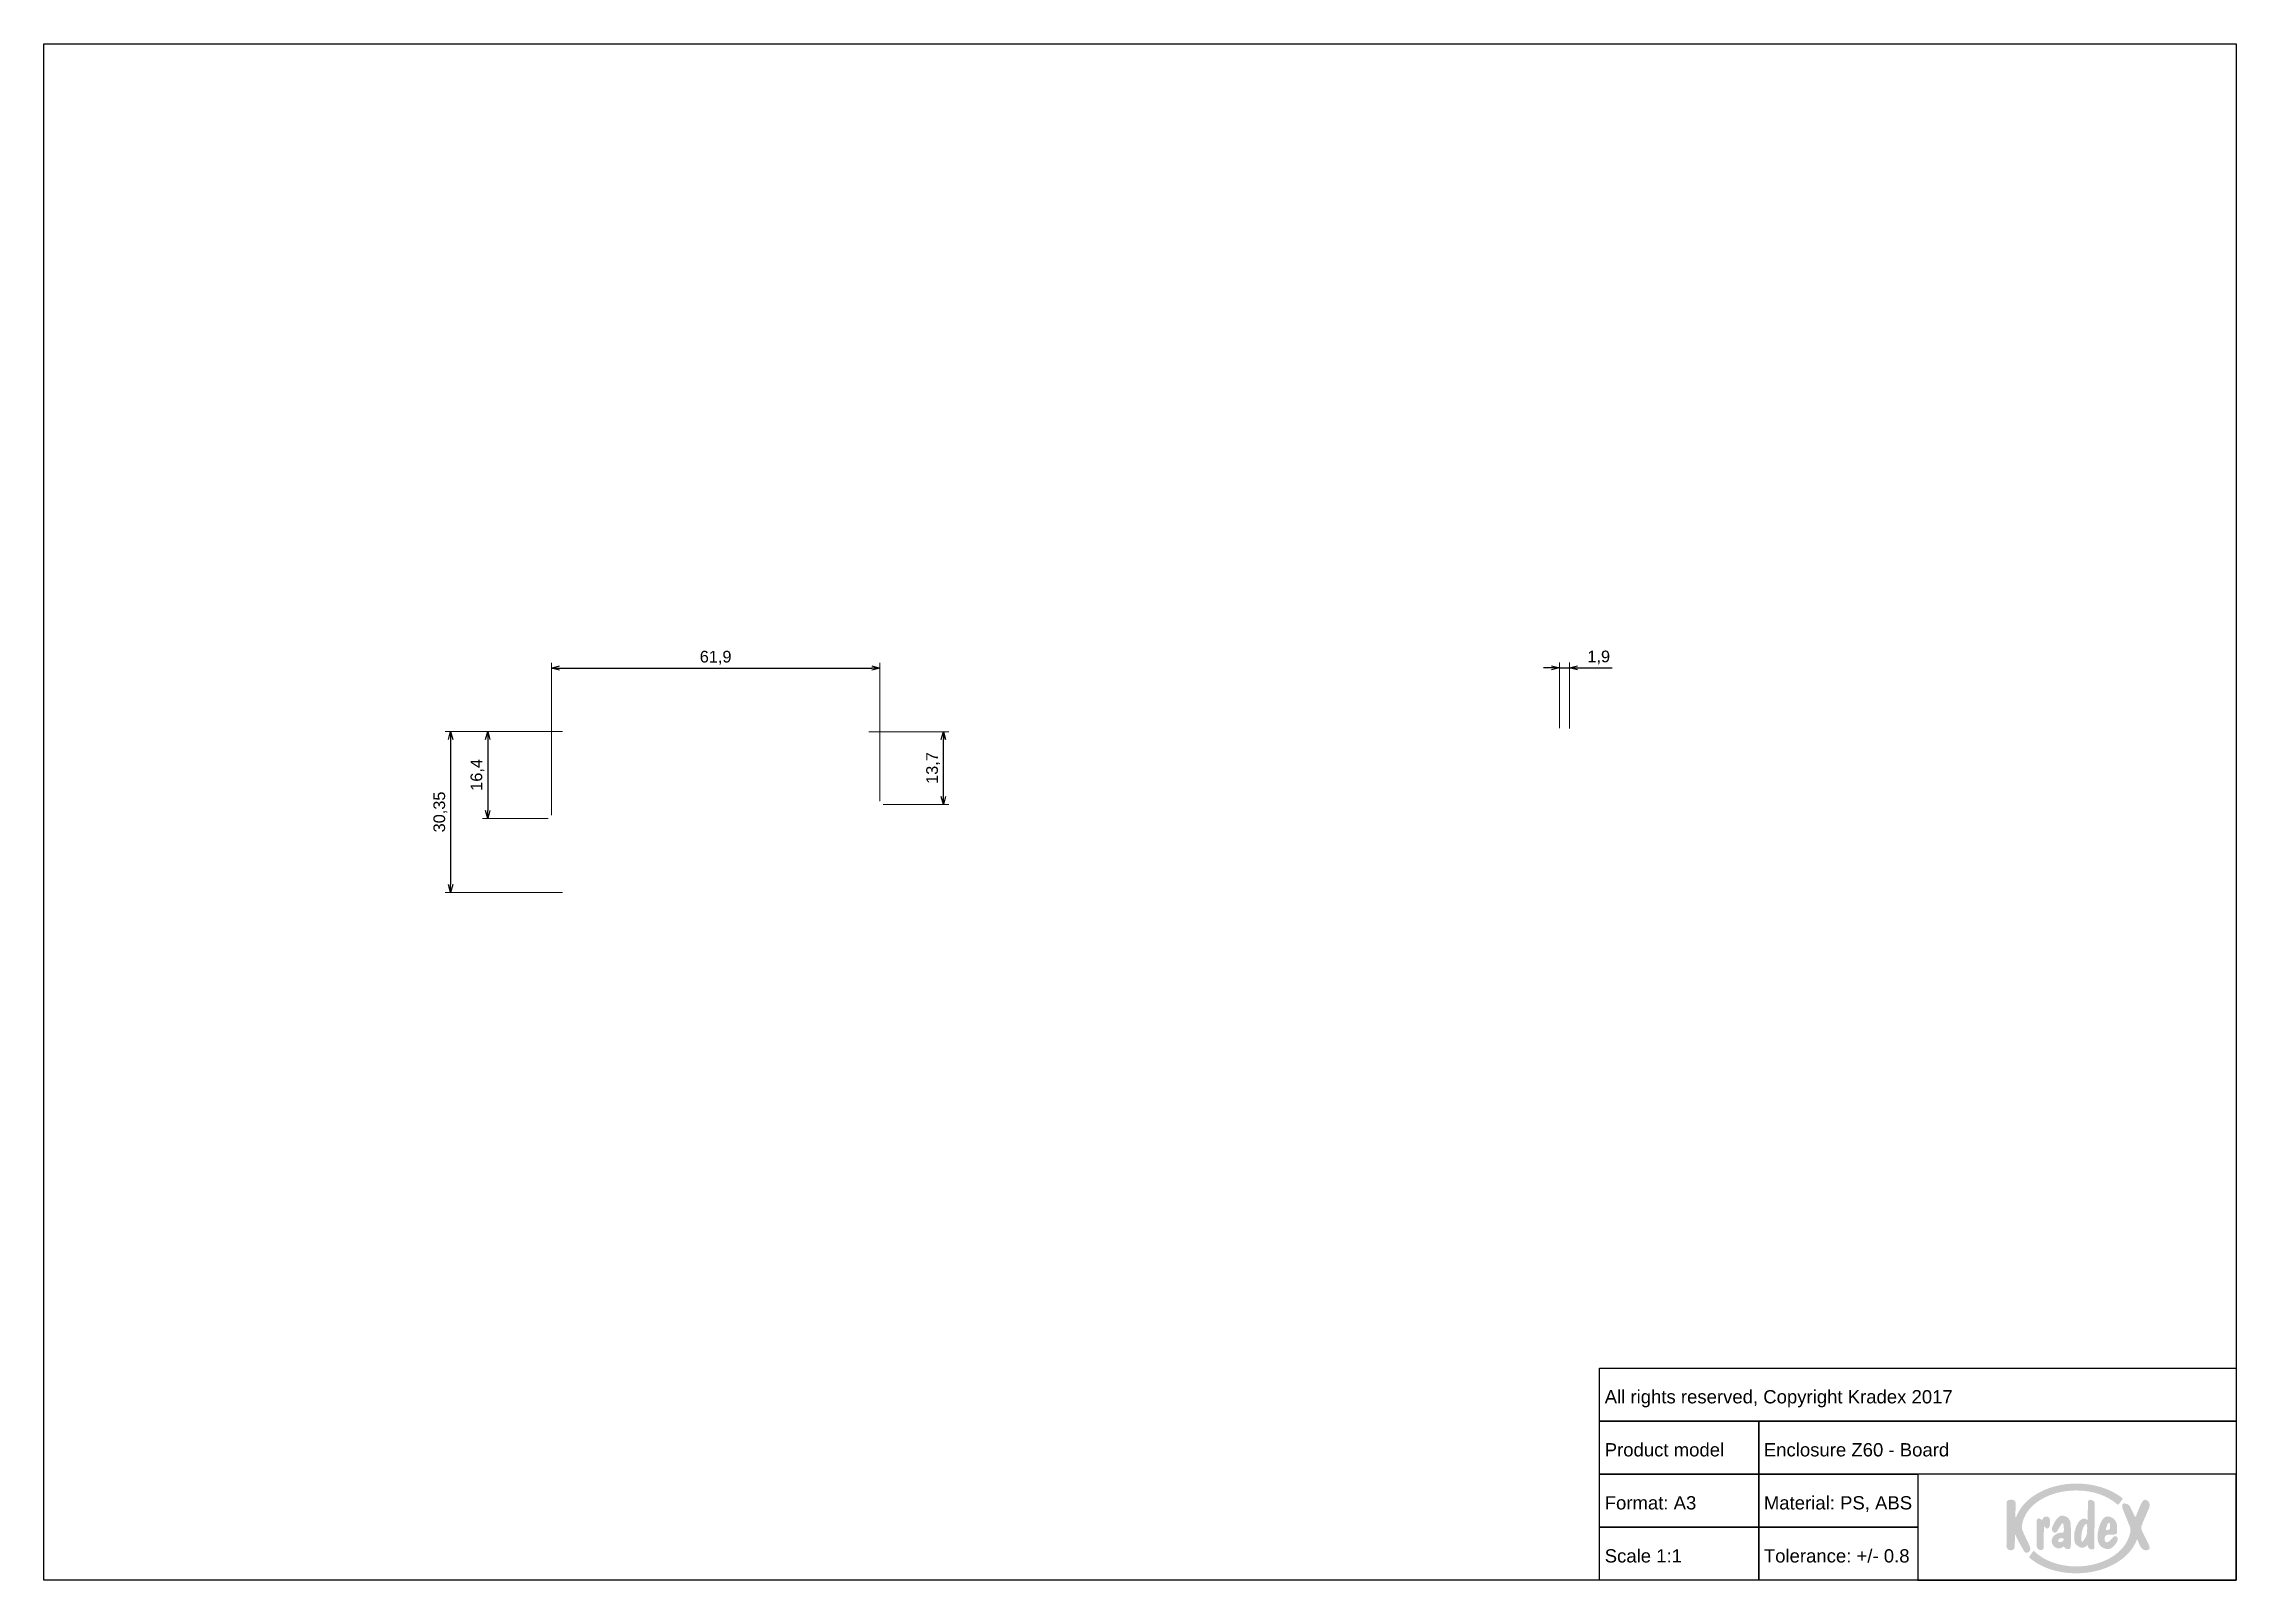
# Paper-space layout 'Board' of a CAD drawing. Header units: millimetres. Extents: x 0 to 413, y 1 to 290.
import ezdxf

# ---------------------------------------------------------------- set-up
doc = ezdxf.new("R2010")
doc.units = ezdxf.units.MM
doc.layers.add('MD_Annotation', color=7, linetype='Continuous', lineweight=25)
doc.layers.add('Tabelka', color=7, linetype='Continuous')
doc.styles.get("Standard").update_dxf_attribs({"font": 'arial.ttf'})
doc.dimstyles.new('ISO-25', dxfattribs={"dimtxt": 2.2, "dimasz": 1.5, "dimexe": 1, "dimexo": 0.625, "dimtad": 1, "dimrnd": 0.05, "dimtxsty": 'Standard', "dimblk": 'OPEN30', "dimcen": 2.5, "dimadec": 0, "dimazin": 0, "dimtfac": 1, "dimtmove": 0, "dimatfit": 3, "dimfxl": 1, "dimlwe": 18, "dimarcsym": 0})

# ---------------------------------------------------------------- blocks, each defined once
blk = doc.blocks.new('_Open30')
at = {"color": 0, "linetype": 'ByBlock', "lineweight": -2}
for p, q in [((-1, 0.27), (0, 0)), ((0, 0), (-1, -0.27)), ((0, 0), (-1, 0))]:
    blk.add_line(p, q, dxfattribs=at)
blk = doc.blocks.new('*D93')
at = {"layer": 'Defpoints', "color": 0, "transparency": 16777216}
for p in [(98.62, 160.54), (76.9, 130.18), (98.62, 130.18)]:
    blk.add_point(p, dxfattribs=at)
at = {"layer": 'MD_Annotation', "color": 0, "lineweight": 18, "transparency": 16777216}
for p, q in [((97.99, 160.54), (75.9, 160.54)), ((97.99, 130.18), (75.9, 130.18))]:
    blk.add_line(p, q, dxfattribs=at)
at = {"layer": 'MD_Annotation', "color": 0, "lineweight": -2, "transparency": 16777216}
blk.add_line((76.9, 159.04), (76.9, 131.68), dxfattribs=at)
at = {"layer": 'MD_Annotation', "color": 0, "lineweight": -2, "transparency": 16777216, "xscale": 1.5, "yscale": 1.5, "zscale": 1.5}
for p, rotation in [((76.9, 160.54), 90), ((76.9, 130.18), 270)]:
    blk.add_blockref('_Open30', p, dxfattribs=dict(at, rotation=rotation))
at = {"layer": 'MD_Annotation', "color": 0, "transparency": 16777216, "insert": (74.96, 145.36), "char_height": 2.2, "attachment_point": 5, "rotation": 90}
blk.add_mtext('30,35', dxfattribs=at)
blk = doc.blocks.new('*D94')
at = {"layer": 'Defpoints', "color": 0, "transparency": 16777216}
for p in [(98.62, 160.54), (83.9, 144.16), (95.9, 144.16)]:
    blk.add_point(p, dxfattribs=at)
at = {"layer": 'MD_Annotation', "color": 0, "lineweight": 18, "transparency": 16777216}
for p, q in [((97.99, 160.54), (82.9, 160.54)), ((95.28, 144.16), (82.9, 144.16))]:
    blk.add_line(p, q, dxfattribs=at)
at = {"layer": 'MD_Annotation', "color": 0, "lineweight": -2, "transparency": 16777216}
blk.add_line((83.9, 159.04), (83.9, 145.66), dxfattribs=at)
at = {"layer": 'MD_Annotation', "color": 0, "lineweight": -2, "transparency": 16777216, "xscale": 1.5, "yscale": 1.5, "zscale": 1.5}
for p, rotation in [((83.9, 160.54), 90), ((83.9, 144.16), 270)]:
    blk.add_blockref('_Open30', p, dxfattribs=dict(at, rotation=rotation))
at = {"layer": 'MD_Annotation', "color": 0, "transparency": 16777216, "insert": (81.96, 152.35), "char_height": 2.2, "attachment_point": 5, "rotation": 90}
blk.add_mtext('16,4', dxfattribs=at)
blk = doc.blocks.new('*D95')
at = {"layer": 'Defpoints', "color": 0, "transparency": 16777216}
for p in [(155.11, 160.5), (169.79, 160.5), (157.79, 146.8)]:
    blk.add_point(p, dxfattribs=at)
at = {"layer": 'MD_Annotation', "color": 0, "lineweight": 18, "transparency": 16777216}
for p, q in [((155.74, 160.5), (170.79, 160.5)), ((158.42, 146.8), (170.79, 146.8))]:
    blk.add_line(p, q, dxfattribs=at)
at = {"layer": 'MD_Annotation', "color": 0, "lineweight": -2, "transparency": 16777216}
blk.add_line((169.79, 148.3), (169.79, 159), dxfattribs=at)
at = {"layer": 'MD_Annotation', "color": 0, "lineweight": -2, "transparency": 16777216, "xscale": 1.5, "yscale": 1.5, "zscale": 1.5}
for p, rotation in [((169.79, 160.5), 90), ((169.79, 146.8), 270)]:
    blk.add_blockref('_Open30', p, dxfattribs=dict(at, rotation=rotation))
at = {"layer": 'MD_Annotation', "color": 0, "transparency": 16777216, "insert": (167.85, 153.65), "char_height": 2.2, "attachment_point": 5, "rotation": 90}
blk.add_mtext('13,7', dxfattribs=at)
blk = doc.blocks.new('*D96')
at = {"layer": 'Defpoints', "color": 0, "transparency": 16777216}
for p in [(157.79, 172.5), (157.79, 146.8), (95.9, 144.16)]:
    blk.add_point(p, dxfattribs=at)
at = {"layer": 'MD_Annotation', "color": 0, "lineweight": 18, "transparency": 16777216}
for p, q in [((95.9, 144.78), (95.9, 173.5)), ((157.79, 147.42), (157.79, 173.5))]:
    blk.add_line(p, q, dxfattribs=at)
at = {"layer": 'MD_Annotation', "color": 0, "lineweight": -2, "transparency": 16777216}
blk.add_line((97.4, 172.5), (156.29, 172.5), dxfattribs=at)
at = {"layer": 'MD_Annotation', "color": 0, "lineweight": -2, "transparency": 16777216, "xscale": 1.5, "yscale": 1.5, "zscale": 1.5, "rotation": 180}
blk.add_blockref('_Open30', (95.9, 172.5), dxfattribs=at)
at = {"layer": 'MD_Annotation', "color": 0, "lineweight": -2, "transparency": 16777216, "xscale": 1.5, "yscale": 1.5, "zscale": 1.5}
blk.add_blockref('_Open30', (157.79, 172.5), dxfattribs=at)
at = {"layer": 'MD_Annotation', "color": 0, "transparency": 16777216, "insert": (126.85, 174.44), "char_height": 2.2, "attachment_point": 5}
blk.add_mtext('61,9', dxfattribs=at)
blk = doc.blocks.new('*D97')
at = {"layer": 'Defpoints', "color": 0, "transparency": 16777216}
for p in [(287.8, 172.54), (285.9, 160.54), (287.8, 160.5)]:
    blk.add_point(p, dxfattribs=at)
at = {"layer": 'MD_Annotation', "color": 0, "lineweight": -2, "transparency": 16777216}
for p, q in [((284.4, 172.54), (282.9, 172.54)), ((285.9, 172.54), (287.8, 172.54)), ((289.3, 172.54), (295.85, 172.54))]:
    blk.add_line(p, q, dxfattribs=at)
at = {"layer": 'MD_Annotation', "color": 0, "lineweight": 18, "transparency": 16777216}
for p, q in [((285.9, 161.16), (285.9, 173.54)), ((287.8, 161.12), (287.8, 173.54))]:
    blk.add_line(p, q, dxfattribs=at)
at = {"layer": 'MD_Annotation', "color": 0, "lineweight": -2, "transparency": 16777216, "xscale": 1.5, "yscale": 1.5, "zscale": 1.5}
blk.add_blockref('_Open30', (285.9, 172.54), dxfattribs=at)
at = {"layer": 'MD_Annotation', "color": 0, "lineweight": -2, "transparency": 16777216, "xscale": 1.5, "yscale": 1.5, "zscale": 1.5, "rotation": 180}
blk.add_blockref('_Open30', (287.8, 172.54), dxfattribs=at)
at = {"layer": 'MD_Annotation', "color": 0, "transparency": 16777216, "insert": (293.32, 174.48), "char_height": 2.2, "attachment_point": 5}
blk.add_mtext('1,9', dxfattribs=at)

psp = doc.layouts.new('Board')

# ---------------------------------------------------------------- hatches: boundary and pattern name
at = {"layer": 'Tabelka', "true_color": 0x00539f}
h = psp.add_hatch(color=154, dxfattribs=at)
h.dxf.hatch_style = 2
edge = h.paths.add_edge_path()
edge.add_spline(control_points=[(374.4, 7.291), (374.4, 7.291), (373.458, 9.308), (373.458, 9.308), (372.975, 10.322), (373.083, 10.415), (373.09, 10.696), (373.101, 10.824), (373.146, 11.07), (373.22, 11.439), (374.094, 14.929), (378.297, 17.44), (383.379, 17.44), (386.487, 17.44), (389.258, 16.41), (391.088, 14.808), (391.159, 14.745), (391.251, 14.719), (391.315, 14.808), (391.355, 14.864), (391.986, 15.697), (392.028, 15.751), (392.094, 15.836), (392.113, 15.932), (391.994, 16.024), (389.85, 17.691), (386.783, 18.731), (383.379, 18.731), (378.309, 18.731), (373.99, 16.42), (372.343, 13.182), (372.297, 13.086), (372.285, 13.059), (372.23, 12.946), (371.94, 12.244), (371.86, 12.131), (371.873, 12.93), (371.873, 12.93), (371.902, 15.067), (371.902, 15.067), (371.91, 15.573), (371.52, 15.702), (370.894, 15.687), (370.421, 15.677), (370.214, 15.474), (370.213, 15.123), (370.213, 15.123), (370.185, 6.943), (370.185, 6.943), (370.184, 6.556), (370.452, 6.172), (370.962, 6.154), (371.498, 6.136), (371.693, 6.457), (371.706, 6.718), (371.757, 7.752), (371.783, 8.272), (371.783, 8.595), (371.769, 9.415), (371.889, 9.015), (372.065, 8.637), (372.439, 7.826), (372.964, 6.854), (373.499, 5.981), (373.68, 5.687), (374.059, 5.607), (374.365, 5.809), (374.947, 6.192), (374.583, 6.886), (374.4, 7.291), (374.4, 7.291), (374.4, 7.291), (374.4, 7.291)], knot_values=[0, 0, 0, 0, 1, 1, 1, 2, 2, 2, 3, 3, 3, 4, 4, 4, 5, 5, 5, 6, 6, 6, 7, 7, 7, 8, 8, 8, 9, 9, 9, 10, 10, 10, 11, 11, 11, 12, 12, 12, 13, 13, 13, 14, 14, 14, 15, 15, 15, 16, 16, 16, 17, 17, 17, 18, 18, 18, 19, 19, 19, 20, 20, 20, 21, 21, 21, 22, 22, 22, 23, 23, 23, 24, 24, 24, 24], degree=3, periodic=0)
edge = h.paths.add_edge_path()
edge.add_spline(control_points=[(377.556, 10.414), (377.786, 9.987), (378.382, 10.376), (378.382, 11.011), (378.382, 11.162), (378.382, 11.806), (378.382, 11.806), (378.382, 12.279), (378.072, 12.506), (377.748, 12.506), (377.398, 12.506), (377.217, 12.412), (377.112, 12.234), (377.071, 12.164), (377.026, 11.847), (376.849, 11.865), (376.673, 11.882), (376.626, 12.163), (376.319, 12.169), (376.067, 12.169), (375.848, 12.04), (375.848, 11.516), (375.848, 11.516), (375.848, 7.127), (375.848, 7.127), (375.848, 6.758), (376.055, 6.191), (376.598, 6.191), (377.099, 6.191), (377.211, 6.475), (377.215, 6.676), (377.215, 6.676), (377.207, 8.874), (377.229, 9.968), (377.242, 10.63), (377.305, 10.878), (377.556, 10.414), (377.556, 10.414), (377.556, 10.414), (377.556, 10.414)], knot_values=[0, 0, 0, 0, 1, 1, 1, 2, 2, 2, 3, 3, 3, 4, 4, 4, 5, 5, 5, 6, 6, 6, 7, 7, 7, 8, 8, 8, 9, 9, 9, 10, 10, 10, 11, 11, 11, 12, 12, 12, 13, 13, 13, 13], degree=3, periodic=0)
edge = h.paths.add_edge_path()
edge.add_spline(control_points=[(380.113, 9.439), (379.525, 9.316), (378.763, 8.808), (378.708, 8.053), (378.635, 7.063), (379.492, 6.305), (380.421, 6.565), (380.886, 6.695), (380.88, 7.04), (381.115, 6.729), (381.236, 6.568), (381.403, 6.369), (381.715, 6.369), (382.059, 6.369), (382.236, 6.493), (382.29, 6.801), (382.362, 7.207), (382.315, 11.04), (382.292, 11.179), (382.22, 11.625), (382.082, 11.983), (381.812, 12.229), (381.539, 12.477), (380.959, 12.729), (380.581, 12.676), (379.876, 12.579), (379.309, 11.602), (379.045, 11.075), (378.949, 10.883), (378.562, 10.051), (378.852, 9.762), (378.852, 9.762), (379.015, 9.598), (379.015, 9.598), (379.257, 9.357), (379.567, 9.472), (379.695, 9.688), (379.695, 9.688), (380.236, 10.591), (380.502, 11.045), (380.601, 11.214), (381.001, 11.728), (381.005, 10.024), (381.007, 9.173), (380.774, 9.576), (380.113, 9.439), (380.113, 9.439), (380.113, 9.439), (380.113, 9.439)], knot_values=[0, 0, 0, 0, 1, 1, 1, 2, 2, 2, 3, 3, 3, 4, 4, 4, 5, 5, 5, 6, 6, 6, 7, 7, 7, 8, 8, 8, 9, 9, 9, 10, 10, 10, 11, 11, 11, 12, 12, 12, 13, 13, 13, 14, 14, 14, 15, 15, 15, 16, 16, 16, 16], degree=3, periodic=0)
edge = h.paths.add_edge_path()
edge.add_spline(control_points=[(380.498, 7.729), (380.118, 7.685), (379.624, 7.769), (379.985, 8.156), (380.212, 8.4), (380.399, 8.419), (380.652, 8.451), (381.082, 8.505), (381.111, 7.801), (380.498, 7.729)], knot_values=[0, 0, 0, 0, 1, 1, 1, 2, 2, 2, 3, 3, 3, 3], degree=3, periodic=0)
edge = h.paths.add_edge_path()
edge.add_spline(control_points=[(386.384, 6.308), (386.674, 6.308), (386.735, 6.382), (386.737, 6.589), (386.737, 6.589), (386.82, 15.036), (386.82, 15.036), (386.824, 15.508), (386.259, 15.655), (385.958, 15.655), (385.713, 15.655), (385.56, 15.554), (385.554, 15.281), (385.554, 15.281), (385.472, 11.866), (385.472, 11.866), (384.065, 13.004), (382.946, 10.293), (382.946, 8.919), (382.946, 7.545), (383.043, 7.442), (383.455, 7.101), (383.78, 6.831), (384.073, 6.645), (384.445, 6.645), (384.721, 6.645), (384.893, 6.692), (385.182, 6.914), (385.471, 7.135), (385.557, 7.15), (385.557, 7.15), (385.557, 7.15), (385.557, 6.859), (385.557, 6.859), (385.557, 6.565), (385.907, 6.308), (386.384, 6.308)], knot_values=[0, 0, 0, 0, 1, 1, 1, 2, 2, 2, 3, 3, 3, 4, 4, 4, 5, 5, 5, 6, 6, 6, 7, 7, 7, 8, 8, 8, 9, 9, 9, 10, 10, 10, 11, 11, 11, 12, 12, 12, 12], degree=3, periodic=0)
edge = h.paths.add_edge_path()
edge.add_spline(control_points=[(385.118, 8.63), (384.366, 7.389), (384.294, 7.54), (384.294, 8.498), (384.294, 10.08), (384.907, 11.124), (385.254, 11.124), (385.336, 11.124), (385.388, 11.04), (385.388, 10.864), (385.388, 10.127), (385.464, 9.201), (385.118, 8.63), (385.118, 8.63), (385.118, 8.63), (385.118, 8.63)], knot_values=[0, 0, 0, 0, 1, 1, 1, 2, 2, 2, 3, 3, 3, 4, 4, 4, 5, 5, 5, 5], degree=3, periodic=0)
edge = h.paths.add_edge_path()
edge.add_spline(control_points=[(389.492, 9.095), (389.492, 9.095), (390.616, 9.136), (390.616, 9.136), (390.9, 9.169), (391, 9.239), (391, 9.569), (391, 9.569), (391, 10.786), (391, 10.786), (391, 11.449), (390.571, 11.953), (390.321, 12.145), (390.076, 12.335), (389.597, 12.551), (389.208, 12.534), (388.481, 12.526), (387.981, 11.545), (387.757, 10.874), (387.502, 10.107), (387.353, 9.558), (387.353, 8.481), (387.353, 7.405), (387.907, 6.919), (388.132, 6.77), (388.92, 6.249), (389.724, 6.275), (390.195, 6.747), (390.499, 7.049), (390.93, 7.43), (391.129, 8.003), (391.191, 8.158), (391.194, 8.457), (391.022, 8.63), (390.832, 8.825), (390.588, 8.908), (390.33, 8.65), (390.33, 8.65), (389.54, 7.837), (389.54, 7.837), (389.076, 7.36), (388.517, 7.777), (388.672, 8.45), (388.8, 9.015), (389.065, 9.079), (389.492, 9.095)], knot_values=[0, 0, 0, 0, 1, 1, 1, 2, 2, 2, 3, 3, 3, 4, 4, 4, 5, 5, 5, 6, 6, 6, 7, 7, 7, 8, 8, 8, 9, 9, 9, 10, 10, 10, 11, 11, 11, 12, 12, 12, 13, 13, 13, 14, 14, 14, 15, 15, 15, 15], degree=3, periodic=0)
edge = h.paths.add_edge_path()
edge.add_spline(control_points=[(388.924, 10.239), (389.036, 10.542), (389.263, 11.388), (389.53, 11.378), (389.621, 11.375), (389.683, 11.262), (389.69, 11.092), (389.704, 10.755), (389.684, 10.662), (389.684, 10.397), (389.684, 10.194), (389.665, 10.099), (389.493, 10.041), (389.052, 9.892), (388.814, 9.944), (388.924, 10.239), (388.924, 10.239), (388.924, 10.239), (388.924, 10.239)], knot_values=[0, 0, 0, 0, 1, 1, 1, 2, 2, 2, 3, 3, 3, 4, 4, 4, 5, 5, 5, 6, 6, 6, 6], degree=3, periodic=0)
edge = h.paths.add_edge_path()
edge.add_spline(control_points=[(395.857, 9.549), (395.528, 10.214), (395.469, 10.444), (395.964, 11.589), (395.964, 11.589), (397.023, 14.032), (397.023, 14.032), (397.224, 14.496), (397.262, 15.1), (396.858, 15.427), (396.119, 16.025), (395.832, 15.605), (395.13, 13.964), (394.389, 12.234), (394.639, 12.082), (394.138, 13.014), (394.138, 13.014), (393.509, 14.329), (393.509, 14.329), (393.296, 14.775), (392.902, 14.907), (392.583, 14.969), (391.831, 15.116), (391.874, 14.475), (392.282, 13.463), (392.282, 13.463), (393.098, 11.441), (393.098, 11.441), (393.452, 10.563), (393.697, 10.181), (393.476, 9.344), (393.398, 9.049), (393.304, 8.769), (393.199, 8.498), (393.177, 8.439), (393.17, 8.424), (393.128, 8.321), (391.925, 5.32), (387.94, 3.108), (383.379, 3.108), (380.107, 3.108), (377.219, 4.191), (375.426, 5.967), (375.353, 6.037), (375.263, 6.041), (375.189, 5.963), (375.125, 5.871), (374.537, 4.99), (374.495, 4.92), (374.453, 4.851), (374.481, 4.755), (374.531, 4.714), (376.807, 2.825), (379.854, 1.817), (383.379, 1.817), (388.572, 1.817), (392.965, 4.248), (394.53, 7.605), (394.549, 7.645), (394.573, 7.698), (394.595, 7.754), (394.929, 8.701), (394.882, 7.745), (395.455, 6.822), (395.947, 6.029), (396.493, 6.127), (396.825, 6.201), (397.27, 6.3), (397.247, 6.739), (396.893, 7.453), (396.893, 7.453), (395.857, 9.549), (395.857, 9.549), (395.857, 9.549), (395.857, 9.549), (395.857, 9.549)], knot_values=[0, 0, 0, 0, 1, 1, 1, 2, 2, 2, 3, 3, 3, 4, 4, 4, 5, 5, 5, 6, 6, 6, 7, 7, 7, 8, 8, 8, 9, 9, 9, 10, 10, 10, 11, 11, 11, 12, 12, 12, 13, 13, 13, 14, 14, 14, 15, 15, 15, 16, 16, 16, 17, 17, 17, 18, 18, 18, 19, 19, 19, 20, 20, 20, 21, 21, 21, 22, 22, 22, 23, 23, 23, 24, 24, 24, 25, 25, 25, 25], degree=3, periodic=0)

# ---------------------------------------------------------------- linework, layer by layer
at = {"layer": 'Tabelka'}
for points in [[(0.22, 290.193), (413.476, 290.193), (413.476, 0.521), (0.22, 0.521)], [(413.476, 30.521), (293.476, 30.521), (293.476, 40.521), (413.476, 40.521)], [(323.476, 20.521), (293.476, 20.521), (293.476, 30.521), (323.476, 30.521)], [(413.476, 20.521), (323.476, 20.521), (323.476, 30.521), (413.476, 30.521)], [(323.476, 10.521), (293.476, 10.521), (293.476, 20.521), (323.476, 20.521)], [(353.476, 10.521), (323.476, 10.521), (323.476, 20.521), (353.476, 20.521)], [(413.476, 20.521), (353.476, 20.521), (353.476, 0.521), (413.476, 0.521)], [(323.476, 0.521), (293.476, 0.521), (293.476, 10.521), (323.476, 10.521)], [(353.476, 0.521), (323.476, 0.521), (323.476, 10.521), (353.476, 10.521)]]:
    psp.add_lwpolyline(points, close=True, dxfattribs=at)

# ---------------------------------------------------------------- texts
at = {"insert": (293.476, 40.521), "char_height": 2.5, "attachment_point": 1}
psp.add_mtext_dynamic_manual_height_columns('\\P All rights reserved, Copyright Kradex 2017', width=120, gutter_width=12.5, heights=[0], dxfattribs=at)
at = {"layer": 'Tabelka', "char_height": 2.5, "attachment_point": 1}
for s, width, heights, insert in [('\\pi15;\\P\\pi0; Product model', 30, [9.962], (293.476, 30.521)), ('\\P Enclosure Z60 - Board ', 90, [0], (323.476, 30.521)), ('\\P Format: A3', 30, [0], (293.476, 20.521)), ('\\P Material: PS, ABS', 30, [0], (323.476, 20.521)), ('\\P Scale 1:1', 30, [0], (293.476, 10.521)), ('\\P Tolerance: +/- 0.8', 30, [0], (323.476, 10.521))]:
    psp.add_mtext_dynamic_manual_height_columns(s, width=width, gutter_width=12.5, heights=heights, dxfattribs=dict(at, insert=insert))

# ---------------------------------------------------------------- dimensions: what is measured, and where the dimension line sits
at = {"layer": 'MD_Annotation'}
for base, p1, p2, angle, picture, middle in [((157.793, 172.497), (95.903, 144.157), (157.793, 146.797), 180, '*D96', (126.848, 174.444)), ((287.798, 172.537), (285.898, 160.537), (287.798, 160.497), 180, '*D97', (293.324, 174.484)), ((76.903, 130.177), (98.619, 160.537), (98.615, 130.177), 270, '*D93', (74.956, 145.357)), ((83.903, 144.157), (98.619, 160.537), (95.903, 144.157), 270, '*D94', (81.956, 152.347)), ((169.793, 160.497), (157.793, 146.797), (155.111, 160.497), 90, '*D95', (167.846, 153.647))]:
    dim = psp.add_linear_dim(base=base, p1=p1, p2=p2, angle=angle, dimstyle='ISO-25', override={"dimlfac": -1}, dxfattribs=at)
    dim.commit()
    dim.dimension.update_dxf_attribs({"geometry": picture, "text_midpoint": middle})

doc.saveas('drawing.dxf')
